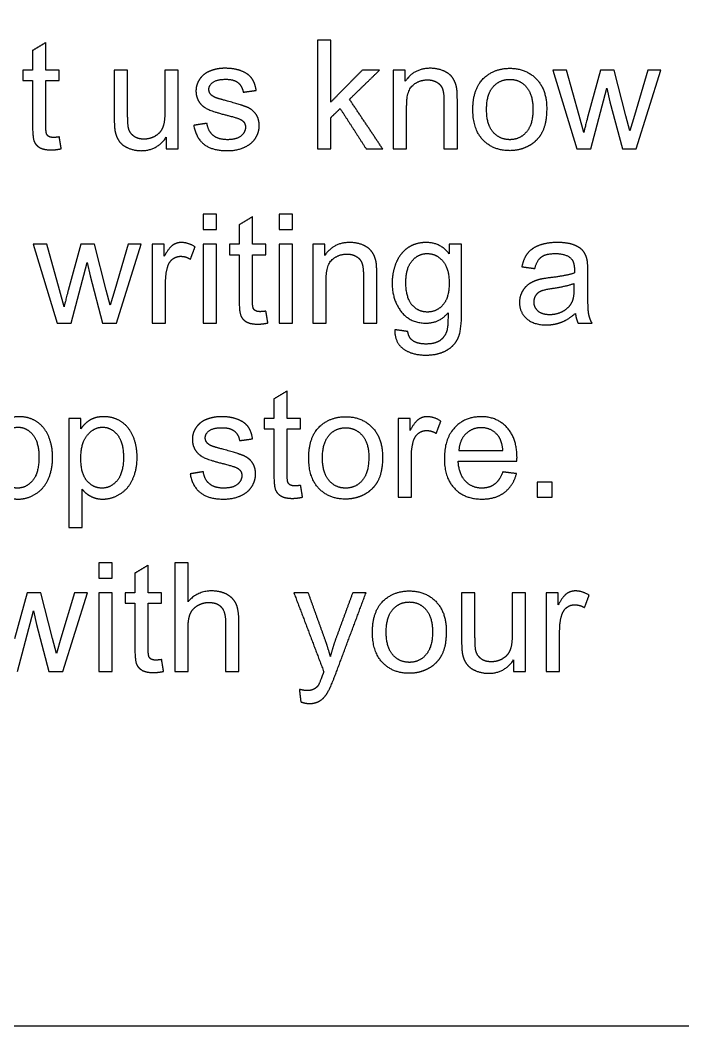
# Model space of a CAD drawing. Header units: millimetres. Extents: x -635 to 76, y -1320 to -500.
# Drawn here: x -464.9 to -421.3, y -1320.2 to -1254 of the extents above; entities that cross this region are included whole.
import ezdxf

# ---------------------------------------------------------------- set-up
doc = ezdxf.new("R2010")
doc.units = ezdxf.units.MM
doc.layers.add('Layer 01', color=12, linetype='Continuous', true_color=0xc80000)

msp = doc.modelspace()

# ---------------------------------------------------------------- linework, layer by layer
at = {"layer": 'Layer 01'}
for p, q in [((-454.527, -1257.324), (-455.406, -1257.324)), ((-455.406, -1257.324), (-455.406, -1260.103)), ((-454.527, -1262.511), (-454.527, -1257.324)), ((-439.577, -1257.324), (-440.368, -1257.324)), ((-440.368, -1257.324), (-440.368, -1262.511)), ((-439.577, -1258.062), (-439.577, -1257.324)), ((-428.964, -1257.324), (-429.872, -1257.324)), ((-429.872, -1257.324), (-428.285, -1262.511)), ((-428.138, -1260.318), (-428.964, -1257.324)), ((-426.736, -1257.324), (-427.562, -1260.362)), ((-425.833, -1257.324), (-426.736, -1257.324)), ((-425.056, -1260.333), (-425.833, -1257.324)), ((-423.61, -1257.324), (-424.499, -1260.323)), ((-424.377, -1262.511), (-422.756, -1257.324)), ((-422.756, -1257.324), (-423.61, -1257.324)), ((-427.366, -1262.511), (-426.316, -1258.521)), ((-426.316, -1258.521), (-426.116, -1259.405)), ((-426.116, -1259.405), (-425.291, -1262.511)), ((-439.489, -1262.511), (-439.489, -1259.678)), ((-427.83, -1261.432), (-428.138, -1260.318)), ((-424.797, -1261.324), (-425.056, -1260.333)), ((-424.499, -1260.323), (-424.797, -1261.324)), ((-455.314, -1261.749), (-455.314, -1262.511)), ((-455.314, -1262.511), (-454.527, -1262.511)), ((-440.368, -1262.511), (-439.489, -1262.511)), ((-428.285, -1262.511), (-427.366, -1262.511)), ((-425.291, -1262.511), (-424.377, -1262.511)), ((-463.169, -1268.788), (-464.078, -1268.788)), ((-464.078, -1268.788), (-462.491, -1273.975)), ((-462.344, -1271.782), (-463.169, -1268.788)), ((-460.942, -1268.788), (-461.768, -1271.826)), ((-460.039, -1268.788), (-460.942, -1268.788)), ((-459.262, -1271.797), (-460.039, -1268.788)), ((-457.816, -1268.788), (-458.705, -1271.787)), ((-458.583, -1273.975), (-456.962, -1268.788)), ((-456.962, -1268.788), (-457.816, -1268.788)), ((-455.443, -1268.788), (-456.234, -1268.788)), ((-456.234, -1268.788), (-456.234, -1273.975)), ((-455.443, -1269.574), (-455.443, -1268.788)), ((-444.878, -1268.788), (-445.67, -1268.788)), ((-445.67, -1268.788), (-445.67, -1273.975)), ((-444.878, -1269.526), (-444.878, -1268.788)), ((-461.572, -1273.975), (-460.522, -1269.985)), ((-460.522, -1269.985), (-460.322, -1270.869)), ((-460.322, -1270.869), (-459.497, -1273.975)), ((-455.355, -1273.975), (-455.355, -1271.259)), ((-444.79, -1273.975), (-444.79, -1271.142)), ((-462.036, -1272.896), (-462.344, -1271.782)), ((-459.003, -1272.788), (-459.262, -1271.797)), ((-458.705, -1271.787), (-459.003, -1272.788)), ((-462.491, -1273.975), (-461.572, -1273.975)), ((-459.497, -1273.975), (-458.583, -1273.975)), ((-456.234, -1273.975), (-455.355, -1273.975)), ((-445.67, -1273.975), (-444.79, -1273.975)), ((-460.93, -1280.252), (-461.731, -1280.252)), ((-461.731, -1280.252), (-461.731, -1287.427)), ((-460.93, -1280.926), (-460.93, -1280.252)), ((-439.264, -1280.252), (-440.055, -1280.252)), ((-440.055, -1280.252), (-440.055, -1285.439)), ((-439.264, -1281.039), (-439.264, -1280.252)), ((-439.176, -1285.439), (-439.176, -1282.724)), ((-460.852, -1287.427), (-460.852, -1284.902)), ((-440.055, -1285.439), (-439.176, -1285.439)), ((-461.731, -1287.427), (-460.852, -1287.427)), ((-453.878, -1289.743), (-454.757, -1289.743)), ((-454.757, -1289.743), (-454.757, -1296.903)), ((-453.878, -1292.312), (-453.878, -1289.743)), ((-464.477, -1291.716), (-465.302, -1294.754)), ((-463.573, -1291.716), (-464.477, -1291.716)), ((-462.796, -1294.725), (-463.573, -1291.716)), ((-461.351, -1291.716), (-462.24, -1294.715)), ((-462.117, -1296.903), (-460.496, -1291.716)), ((-460.496, -1291.716), (-461.351, -1291.716)), ((-431.665, -1291.716), (-432.544, -1291.716)), ((-432.544, -1291.716), (-432.544, -1294.495)), ((-431.665, -1296.903), (-431.665, -1291.716)), ((-429.506, -1291.716), (-430.297, -1291.716)), ((-430.297, -1291.716), (-430.297, -1296.903)), ((-429.506, -1292.503), (-429.506, -1291.716)), ((-465.107, -1296.903), (-464.056, -1292.913)), ((-464.056, -1292.913), (-463.856, -1293.797)), ((-463.856, -1293.797), (-463.031, -1296.903)), ((-453.878, -1296.903), (-453.878, -1294.066)), ((-429.418, -1296.903), (-429.418, -1294.188)), ((-462.537, -1295.716), (-462.796, -1294.725)), ((-462.24, -1294.715), (-462.537, -1295.716)), ((-432.451, -1296.141), (-432.451, -1296.903)), ((-463.031, -1296.903), (-462.117, -1296.903)), ((-454.757, -1296.903), (-453.878, -1296.903)), ((-432.451, -1296.903), (-431.665, -1296.903)), ((-430.297, -1296.903), (-429.418, -1296.903))]:
    msp.add_line(p, q, dxfattribs=at)
msp.add_lwpolyline([(-634.912, -1320.22), (75.95, -1320.22), (75.95, -504.37), (-634.912, -504.37)], close=True, dxfattribs=at)
for points in [[(-444.485, -1255.351), (-444.925, -1255.351), (-445.365, -1255.351)], [(-445.365, -1255.351), (-445.365, -1258.931), (-445.365, -1262.511)], [(-444.485, -1259.434), (-444.485, -1257.392), (-444.485, -1255.351)], [(-463.236, -1255.512), (-463.673, -1255.776), (-464.11, -1256.039)], [(-464.11, -1256.039), (-464.11, -1256.682), (-464.11, -1257.324)], [(-463.236, -1257.324), (-463.236, -1256.418), (-463.236, -1255.512)], [(-464.11, -1257.324), (-464.432, -1257.324), (-464.755, -1257.324)], [(-464.755, -1257.324), (-464.755, -1257.666), (-464.755, -1258.008)], [(-462.352, -1257.324), (-462.794, -1257.324), (-463.236, -1257.324)], [(-462.352, -1258.008), (-462.352, -1257.666), (-462.352, -1257.324)], [(-457.853, -1257.324), (-458.293, -1257.324), (-458.732, -1257.324)], [(-458.732, -1257.324), (-458.732, -1258.931), (-458.732, -1260.538)], [(-457.853, -1260.201), (-457.853, -1258.762), (-457.853, -1257.324)], [(-442.405, -1257.324), (-443.445, -1258.379), (-444.485, -1259.434)], [(-443.25, -1259.248), (-442.258, -1258.286), (-441.267, -1257.324)], [(-441.267, -1257.324), (-441.836, -1257.324), (-442.405, -1257.324)], [(-464.755, -1258.008), (-464.432, -1258.008), (-464.11, -1258.008)], [(-464.11, -1258.008), (-464.11, -1259.5), (-464.11, -1260.992)], [(-463.236, -1261.041), (-463.236, -1259.524), (-463.236, -1258.008)], [(-463.236, -1258.008), (-462.794, -1258.008), (-462.352, -1258.008)], [(-450.249, -1258.779), (-449.819, -1258.721), (-449.389, -1258.662)], [(-441.066, -1262.511), (-442.158, -1260.88), (-443.25, -1259.248)], [(-437.032, -1259.356), (-437.032, -1260.933), (-437.032, -1262.511)], [(-436.153, -1262.511), (-436.153, -1260.916), (-436.153, -1259.322)], [(-444.485, -1260.455), (-444.175, -1260.157), (-443.865, -1259.859)], [(-443.865, -1259.859), (-443.008, -1261.185), (-442.151, -1262.511)], [(-444.485, -1262.511), (-444.485, -1261.483), (-444.485, -1260.455)], [(-427.562, -1260.362), (-427.811, -1261.349), (-427.83, -1261.432)], [(-452.632, -1260.826), (-453.067, -1260.894), (-453.502, -1260.963)], [(-462.225, -1262.501), (-462.288, -1262.113), (-462.352, -1261.725)], [(-445.365, -1262.511), (-444.925, -1262.511), (-444.485, -1262.511)], [(-442.151, -1262.511), (-441.609, -1262.511), (-441.066, -1262.511)], [(-437.032, -1262.511), (-436.593, -1262.511), (-436.153, -1262.511)], [(-452.009, -1266.815), (-452.449, -1266.815), (-452.888, -1266.815)], [(-452.888, -1266.815), (-452.888, -1267.32), (-452.888, -1267.826)], [(-452.009, -1267.826), (-452.009, -1267.32), (-452.009, -1266.815)], [(-449.635, -1266.976), (-450.073, -1267.24), (-450.51, -1267.504)], [(-449.635, -1268.788), (-449.635, -1267.882), (-449.635, -1266.976)], [(-447.008, -1266.815), (-447.447, -1266.815), (-447.887, -1266.815)], [(-447.887, -1266.815), (-447.887, -1267.32), (-447.887, -1267.826)], [(-447.008, -1267.826), (-447.008, -1267.32), (-447.008, -1266.815)], [(-452.888, -1267.826), (-452.449, -1267.826), (-452.009, -1267.826)], [(-450.51, -1267.504), (-450.51, -1268.146), (-450.51, -1268.788)], [(-447.887, -1267.826), (-447.447, -1267.826), (-447.008, -1267.826)], [(-453.719, -1269.77), (-453.567, -1269.362), (-453.416, -1268.954)], [(-452.009, -1268.788), (-452.449, -1268.788), (-452.888, -1268.788)], [(-452.888, -1268.788), (-452.888, -1271.382), (-452.888, -1273.975)], [(-452.009, -1273.975), (-452.009, -1271.382), (-452.009, -1268.788)], [(-450.51, -1268.788), (-450.832, -1268.788), (-451.154, -1268.788)], [(-451.154, -1268.788), (-451.154, -1269.13), (-451.154, -1269.472)], [(-448.751, -1268.788), (-449.193, -1268.788), (-449.635, -1268.788)], [(-448.751, -1269.472), (-448.751, -1269.13), (-448.751, -1268.788)], [(-447.008, -1268.788), (-447.447, -1268.788), (-447.887, -1268.788)], [(-447.887, -1268.788), (-447.887, -1271.382), (-447.887, -1273.975)], [(-447.008, -1273.975), (-447.008, -1271.382), (-447.008, -1268.788)], [(-435.872, -1268.788), (-436.277, -1268.788), (-436.683, -1268.788)], [(-436.683, -1268.788), (-436.683, -1269.101), (-436.683, -1269.413)], [(-435.872, -1273.272), (-435.872, -1271.03), (-435.872, -1268.788)], [(-451.154, -1269.472), (-450.832, -1269.472), (-450.51, -1269.472)], [(-450.51, -1269.472), (-450.51, -1270.964), (-450.51, -1272.456)], [(-449.635, -1272.505), (-449.635, -1270.988), (-449.635, -1269.472)], [(-449.635, -1269.472), (-449.193, -1269.472), (-448.751, -1269.472)], [(-427.564, -1270.629), (-427.564, -1270.043), (-427.608, -1269.819)], [(-431.911, -1270.268), (-431.481, -1270.327), (-431.051, -1270.385)], [(-427.564, -1271.802), (-427.564, -1271.216), (-427.564, -1270.629)], [(-442.334, -1270.82), (-442.334, -1272.398), (-442.334, -1273.975)], [(-441.454, -1273.975), (-441.454, -1272.38), (-441.454, -1270.786)], [(-428.453, -1271.694), (-428.453, -1271.533), (-428.453, -1271.372)], [(-461.768, -1271.826), (-462.017, -1272.813), (-462.036, -1272.896)], [(-448.624, -1273.965), (-448.688, -1273.577), (-448.751, -1273.189)], [(-428.38, -1273.335), (-428.341, -1273.702), (-428.204, -1273.975)], [(-452.888, -1273.975), (-452.449, -1273.975), (-452.009, -1273.975)], [(-447.887, -1273.975), (-447.447, -1273.975), (-447.008, -1273.975)], [(-442.334, -1273.975), (-441.894, -1273.975), (-441.454, -1273.975)], [(-428.204, -1273.975), (-427.745, -1273.975), (-427.286, -1273.975)], [(-439.413, -1274.532), (-439.84, -1274.468), (-440.268, -1274.405)], [(-447.352, -1278.44), (-447.789, -1278.704), (-448.226, -1278.968)], [(-447.352, -1280.252), (-447.352, -1279.346), (-447.352, -1278.44)], [(-448.226, -1278.968), (-448.226, -1279.61), (-448.226, -1280.252)], [(-448.226, -1280.252), (-448.549, -1280.252), (-448.871, -1280.252)], [(-448.871, -1280.252), (-448.871, -1280.594), (-448.871, -1280.936)], [(-446.468, -1280.252), (-446.91, -1280.252), (-447.352, -1280.252)], [(-446.468, -1280.936), (-446.468, -1280.594), (-446.468, -1280.252)], [(-437.54, -1281.234), (-437.389, -1280.826), (-437.237, -1280.418)], [(-448.871, -1280.936), (-448.549, -1280.936), (-448.226, -1280.936)], [(-448.226, -1280.936), (-448.226, -1282.428), (-448.226, -1283.92)], [(-447.352, -1283.969), (-447.352, -1282.453), (-447.352, -1280.936)], [(-447.352, -1280.936), (-446.91, -1280.936), (-446.468, -1280.936)], [(-450.488, -1281.708), (-450.058, -1281.649), (-449.628, -1281.59)], [(-436.05, -1282.348), (-434.602, -1282.348), (-433.154, -1282.348)], [(-436.099, -1283.07), (-434.165, -1283.07), (-432.231, -1283.07)], [(-452.871, -1283.754), (-453.306, -1283.823), (-453.741, -1283.891)], [(-432.255, -1283.881), (-432.709, -1283.825), (-433.164, -1283.769)], [(-429.901, -1284.438), (-430.402, -1284.438), (-430.902, -1284.438)], [(-430.902, -1284.438), (-430.902, -1284.939), (-430.902, -1285.439)], [(-429.901, -1285.439), (-429.901, -1284.939), (-429.901, -1284.438)], [(-446.341, -1285.429), (-446.405, -1285.041), (-446.468, -1284.653)], [(-430.902, -1285.439), (-430.402, -1285.439), (-429.901, -1285.439)], [(-458.874, -1289.743), (-459.314, -1289.743), (-459.754, -1289.743)], [(-459.754, -1289.743), (-459.754, -1290.249), (-459.754, -1290.754)], [(-458.874, -1290.754), (-458.874, -1290.249), (-458.874, -1289.743)], [(-456.501, -1289.904), (-456.938, -1290.168), (-457.375, -1290.432)], [(-456.501, -1291.716), (-456.501, -1290.81), (-456.501, -1289.904)], [(-457.375, -1290.432), (-457.375, -1291.074), (-457.375, -1291.716)], [(-459.754, -1290.754), (-459.314, -1290.754), (-458.874, -1290.754)], [(-458.874, -1291.716), (-459.314, -1291.716), (-459.754, -1291.716)], [(-459.754, -1291.716), (-459.754, -1294.31), (-459.754, -1296.903)], [(-458.874, -1296.903), (-458.874, -1294.31), (-458.874, -1291.716)], [(-457.375, -1291.716), (-457.697, -1291.716), (-458.02, -1291.716)], [(-458.02, -1291.716), (-458.02, -1292.058), (-458.02, -1292.4)], [(-455.617, -1291.716), (-456.059, -1291.716), (-456.501, -1291.716)], [(-455.617, -1292.4), (-455.617, -1292.058), (-455.617, -1291.716)], [(-445.966, -1291.716), (-446.439, -1291.716), (-446.913, -1291.716)], [(-446.913, -1291.716), (-445.929, -1294.315), (-444.945, -1296.913)], [(-444.886, -1294.72), (-445.426, -1293.218), (-445.966, -1291.716)], [(-443.04, -1291.716), (-443.594, -1293.228), (-444.149, -1294.74)], [(-444.134, -1296.991), (-443.147, -1294.354), (-442.161, -1291.716)], [(-442.161, -1291.716), (-442.6, -1291.716), (-443.04, -1291.716)], [(-434.991, -1291.716), (-435.43, -1291.716), (-435.87, -1291.716)], [(-435.87, -1291.716), (-435.87, -1293.323), (-435.87, -1294.93)], [(-434.991, -1294.593), (-434.991, -1293.155), (-434.991, -1291.716)], [(-427.782, -1292.698), (-427.63, -1292.29), (-427.479, -1291.882)], [(-458.02, -1292.4), (-457.697, -1292.4), (-457.375, -1292.4)], [(-457.375, -1292.4), (-457.375, -1293.892), (-457.375, -1295.384)], [(-456.501, -1295.433), (-456.501, -1293.917), (-456.501, -1292.4)], [(-456.501, -1292.4), (-456.059, -1292.4), (-455.617, -1292.4)], [(-451.411, -1293.616), (-451.411, -1295.26), (-451.411, -1296.903)], [(-450.532, -1296.903), (-450.532, -1295.26), (-450.532, -1293.616)], [(-444.51, -1295.922), (-444.676, -1295.292), (-444.886, -1294.72)], [(-444.149, -1294.74), (-444.359, -1295.316), (-444.51, -1295.922)], [(-455.49, -1296.894), (-455.553, -1296.505), (-455.617, -1296.117)], [(-459.754, -1296.903), (-459.314, -1296.903), (-458.874, -1296.903)], [(-451.411, -1296.903), (-450.972, -1296.903), (-450.532, -1296.903)], [(-444.945, -1296.913), (-444.998, -1297.055), (-445.023, -1297.128)], [(-446.552, -1298.075), (-446.503, -1298.488), (-446.454, -1298.901)]]:
    msp.add_open_spline(points, degree=2, dxfattribs=at)
for points, knots in [([(-449.389, -1258.662), (-449.472, -1258.159), (-449.692, -1257.859), (-449.912, -1257.558), (-450.373, -1257.383), (-450.835, -1257.207), (-451.445, -1257.207), (-451.851, -1257.207), (-452.205, -1257.312), (-452.559, -1257.417), (-452.764, -1257.568), (-453.038, -1257.764), (-453.196, -1258.059), (-453.355, -1258.355), (-453.355, -1258.701), (-453.355, -1259.082), (-453.162, -1259.397), (-452.969, -1259.712), (-452.596, -1259.891), (-452.222, -1260.069), (-451.255, -1260.313), (-450.537, -1260.494), (-450.356, -1260.611), (-450.097, -1260.782), (-450.097, -1261.08), (-450.097, -1261.412), (-450.39, -1261.659), (-450.683, -1261.905), (-451.289, -1261.905), (-451.89, -1261.905), (-452.224, -1261.627), (-452.559, -1261.349), (-452.632, -1260.826)], [-32, -32, -32, -31, -31, -30, -30, -29, -29, -28, -28, -27, -27, -26, -26, -25, -25, -24, -24, -23, -23, -22, -22, -21, -21, -20, -20, -19, -19, -18, -18, -17, -17, -16, -16, -16]), ([(-436.153, -1259.322), (-436.153, -1258.711), (-436.202, -1258.467), (-436.28, -1258.091), (-436.475, -1257.817), (-436.671, -1257.544), (-437.064, -1257.375), (-437.457, -1257.207), (-437.926, -1257.207), (-439.005, -1257.207), (-439.577, -1258.062)], [-23, -23, -23, -22, -22, -21, -21, -20, -20, -19, -19, -18, -18, -18]), ([(-435.132, -1259.918), (-435.132, -1261.231), (-434.461, -1261.93), (-433.789, -1262.628), (-432.7, -1262.628), (-432.021, -1262.628), (-431.447, -1262.311), (-430.873, -1261.993), (-430.573, -1261.419), (-430.272, -1260.845), (-430.272, -1259.844), (-430.272, -1258.609), (-430.951, -1257.908), (-431.63, -1257.207), (-432.7, -1257.207), (-433.662, -1257.207), (-434.331, -1257.783), (-435.132, -1258.477), (-435.132, -1259.918)], [-9, -9, -9, -8, -8, -7, -7, -6, -6, -5, -5, -4, -4, -3, -3, -2, -2, -1, -1, 0, 0, 0]), ([(-452.061, -1259.141), (-452.29, -1259.048), (-452.398, -1258.906), (-452.505, -1258.77), (-452.505, -1258.599), (-452.505, -1258.33), (-452.246, -1258.13), (-451.987, -1257.93), (-451.382, -1257.93), (-450.869, -1257.93), (-450.588, -1258.154), (-450.307, -1258.379), (-450.249, -1258.779)], [-39, -39, -39, -38, -38, -37, -37, -36, -36, -35, -35, -34, -34, -33, -33, -33]), ([(-439.489, -1259.678), (-439.489, -1258.682), (-439.081, -1258.325), (-438.673, -1257.969), (-438.112, -1257.969), (-437.76, -1257.969), (-437.499, -1258.127), (-437.237, -1258.286), (-437.135, -1258.552), (-437.032, -1258.819), (-437.032, -1259.356)], [-31, -31, -31, -30, -30, -29, -29, -28, -28, -27, -27, -26, -26, -26]), ([(-434.229, -1259.918), (-434.229, -1260.914), (-433.794, -1261.41), (-433.359, -1261.905), (-432.7, -1261.905), (-432.045, -1261.905), (-431.611, -1261.407), (-431.176, -1260.909), (-431.176, -1259.888), (-431.176, -1258.926), (-431.613, -1258.43), (-432.05, -1257.935), (-432.7, -1257.935), (-433.359, -1257.935), (-433.794, -1258.428), (-434.229, -1258.921), (-434.229, -1259.918)], [0, 0, 0, 1, 1, 2, 2, 3, 3, 4, 4, 5, 5, 6, 6, 7, 7, 8, 8, 8]), ([(-453.502, -1260.963), (-453.355, -1261.788), (-452.825, -1262.208), (-452.295, -1262.628), (-451.284, -1262.628), (-450.674, -1262.628), (-450.19, -1262.416), (-449.707, -1262.203), (-449.45, -1261.815), (-449.194, -1261.427), (-449.194, -1260.987), (-449.194, -1260.538), (-449.404, -1260.235), (-449.614, -1259.932), (-449.982, -1259.773), (-450.351, -1259.615), (-451.284, -1259.366), (-451.929, -1259.19), (-452.061, -1259.141)], [-48, -48, -48, -47, -47, -46, -46, -45, -45, -44, -44, -43, -43, -42, -42, -41, -41, -40, -40, -39, -39, -39]), ([(-455.406, -1260.103), (-455.406, -1260.767), (-455.55, -1261.117), (-455.695, -1261.466), (-456.041, -1261.668), (-456.388, -1261.871), (-456.784, -1261.871), (-457.179, -1261.871), (-457.448, -1261.673), (-457.717, -1261.476), (-457.8, -1261.129), (-457.853, -1260.889), (-457.853, -1260.201)], [-15, -15, -15, -14, -14, -13, -13, -12, -12, -11, -11, -10, -10, -9, -9, -9]), ([(-458.732, -1260.538), (-458.732, -1261.099), (-458.679, -1261.358), (-458.601, -1261.744), (-458.408, -1262.01), (-458.215, -1262.277), (-457.817, -1262.452), (-457.419, -1262.628), (-456.96, -1262.628), (-455.919, -1262.628), (-455.314, -1261.749)], [-6, -6, -6, -5, -5, -4, -4, -3, -3, -2, -2, -1, -1, -1]), ([(-464.11, -1260.992), (-464.11, -1261.783), (-464.002, -1262.03), (-463.895, -1262.277), (-463.631, -1262.428), (-463.368, -1262.579), (-462.889, -1262.579), (-462.596, -1262.579), (-462.225, -1262.501)], [-5, -5, -5, -4, -4, -3, -3, -2, -2, -1, -1, -1]), ([(-462.352, -1261.725), (-462.591, -1261.759), (-462.737, -1261.759), (-462.933, -1261.759), (-463.038, -1261.695), (-463.143, -1261.632), (-463.189, -1261.524), (-463.236, -1261.417), (-463.236, -1261.041)], [-20, -20, -20, -19, -19, -18, -18, -17, -17, -16, -16, -16]), ([(-453.416, -1268.954), (-453.875, -1268.671), (-454.319, -1268.671), (-454.627, -1268.671), (-454.883, -1268.847), (-455.14, -1269.023), (-455.443, -1269.574)], [-12, -12, -12, -11, -11, -10, -10, -9, -9, -9]), ([(-441.454, -1270.786), (-441.454, -1270.175), (-441.503, -1269.931), (-441.581, -1269.555), (-441.777, -1269.281), (-441.972, -1269.008), (-442.365, -1268.839), (-442.759, -1268.671), (-443.227, -1268.671), (-444.307, -1268.671), (-444.878, -1269.526)], [-23, -23, -23, -22, -22, -21, -21, -20, -20, -19, -19, -18, -18, -18]), ([(-436.683, -1269.413), (-437.279, -1268.671), (-438.197, -1268.671), (-438.885, -1268.671), (-439.396, -1269.013), (-439.906, -1269.355), (-440.175, -1269.982), (-440.443, -1270.61), (-440.443, -1271.352), (-440.443, -1272.432), (-439.857, -1273.203), (-439.271, -1273.975), (-438.202, -1273.975), (-437.342, -1273.975), (-436.766, -1273.296)], [-21, -21, -21, -20, -20, -19, -19, -18, -18, -17, -17, -16, -16, -15, -15, -14, -14, -14]), ([(-427.608, -1269.819), (-427.686, -1269.457), (-427.881, -1269.22), (-428.077, -1268.983), (-428.492, -1268.827), (-428.907, -1268.671), (-429.571, -1268.671), (-430.24, -1268.671), (-430.748, -1268.854), (-431.256, -1269.037), (-431.525, -1269.377), (-431.794, -1269.716), (-431.911, -1270.268)], [-22, -22, -22, -21, -21, -20, -20, -19, -19, -18, -18, -17, -17, -16, -16, -16]), ([(-455.355, -1271.259), (-455.355, -1270.703), (-455.208, -1270.234), (-455.111, -1269.926), (-454.881, -1269.753), (-454.651, -1269.579), (-454.363, -1269.579), (-454.041, -1269.579), (-453.719, -1269.77)], [-17, -17, -17, -16, -16, -15, -15, -14, -14, -13, -13, -13]), ([(-444.79, -1271.142), (-444.79, -1270.146), (-444.383, -1269.789), (-443.975, -1269.433), (-443.413, -1269.433), (-443.061, -1269.433), (-442.8, -1269.592), (-442.539, -1269.75), (-442.436, -1270.016), (-442.334, -1270.283), (-442.334, -1270.82)], [-31, -31, -31, -30, -30, -29, -29, -28, -28, -27, -27, -26, -26, -26]), ([(-439.54, -1271.289), (-439.54, -1272.31), (-439.135, -1272.778), (-438.729, -1273.247), (-438.119, -1273.247), (-437.513, -1273.247), (-437.103, -1272.781), (-436.692, -1272.314), (-436.692, -1271.318), (-436.692, -1270.366), (-437.115, -1269.882), (-437.537, -1269.399), (-438.133, -1269.399), (-438.719, -1269.399), (-439.13, -1269.875), (-439.54, -1270.351), (-439.54, -1271.289)], [0, 0, 0, 1, 1, 2, 2, 3, 3, 4, 4, 5, 5, 6, 6, 7, 7, 8, 8, 8]), ([(-431.051, -1270.385), (-430.91, -1269.833), (-430.614, -1269.616), (-430.319, -1269.399), (-429.698, -1269.399), (-429.034, -1269.399), (-428.697, -1269.697), (-428.448, -1269.916), (-428.448, -1270.454), (-428.448, -1270.502), (-428.453, -1270.683)], [-15, -15, -15, -14, -14, -13, -13, -12, -12, -11, -11, -10, -10, -10]), ([(-428.453, -1270.683), (-428.956, -1270.859), (-430.021, -1270.986), (-430.543, -1271.049), (-430.802, -1271.118), (-431.154, -1271.216), (-431.435, -1271.406), (-431.715, -1271.596), (-431.889, -1271.912), (-432.062, -1272.227), (-432.062, -1272.608), (-432.062, -1273.257), (-431.603, -1273.675), (-431.144, -1274.092), (-430.289, -1274.092), (-429.772, -1274.092), (-429.32, -1273.921), (-428.868, -1273.75), (-428.38, -1273.335)], [-10, -10, -10, -9, -9, -8, -8, -7, -7, -6, -6, -5, -5, -4, -4, -3, -3, -2, -2, -1, -1, -1]), ([(-428.453, -1271.372), (-428.932, -1271.567), (-429.889, -1271.704), (-430.431, -1271.782), (-430.656, -1271.88), (-430.88, -1271.977), (-431.002, -1272.166), (-431.124, -1272.354), (-431.124, -1272.583), (-431.124, -1272.935), (-430.858, -1273.169), (-430.592, -1273.404), (-430.079, -1273.404), (-429.571, -1273.404), (-429.176, -1273.181), (-428.78, -1272.959), (-428.594, -1272.573), (-428.453, -1272.275), (-428.453, -1271.694)], [0, 0, 0, 1, 1, 2, 2, 3, 3, 4, 4, 5, 5, 6, 6, 7, 7, 8, 8, 9, 9, 9]), ([(-427.286, -1273.975), (-427.452, -1273.677), (-427.508, -1273.352), (-427.564, -1273.028), (-427.564, -1271.802)], [-26, -26, -26, -25, -25, -24, -24, -24]), ([(-450.51, -1272.456), (-450.51, -1273.247), (-450.402, -1273.494), (-450.295, -1273.741), (-450.031, -1273.892), (-449.767, -1274.043), (-449.289, -1274.043), (-448.996, -1274.043), (-448.624, -1273.965)], [-5, -5, -5, -4, -4, -3, -3, -2, -2, -1, -1, -1]), ([(-448.751, -1273.189), (-448.991, -1273.223), (-449.137, -1273.223), (-449.333, -1273.223), (-449.438, -1273.159), (-449.543, -1273.096), (-449.589, -1272.988), (-449.635, -1272.881), (-449.635, -1272.505)], [-20, -20, -20, -19, -19, -18, -18, -17, -17, -16, -16, -16]), ([(-440.268, -1274.405), (-440.287, -1275.245), (-439.716, -1275.663), (-439.144, -1276.08), (-438.216, -1276.08), (-437.435, -1276.08), (-436.9, -1275.787), (-436.365, -1275.494), (-436.119, -1274.989), (-435.872, -1274.483), (-435.872, -1273.272)], [-29, -29, -29, -28, -28, -27, -27, -26, -26, -25, -25, -24, -24, -24]), ([(-436.766, -1273.296), (-436.761, -1274.156), (-436.829, -1274.424), (-436.946, -1274.864), (-437.279, -1275.108), (-437.611, -1275.352), (-438.221, -1275.352), (-438.788, -1275.352), (-439.115, -1275.108), (-439.359, -1274.927), (-439.413, -1274.532)], [-14, -14, -14, -13, -13, -12, -12, -11, -11, -10, -10, -9, -9, -9]), ([(-466.415, -1284.902), (-466.19, -1285.185), (-465.841, -1285.371), (-465.492, -1285.556), (-465.052, -1285.556), (-464.452, -1285.556), (-463.907, -1285.217), (-463.362, -1284.878), (-463.077, -1284.24), (-462.791, -1283.603), (-462.791, -1282.807), (-462.791, -1282.064), (-463.05, -1281.441), (-463.309, -1280.819), (-463.817, -1280.477), (-464.325, -1280.135), (-464.989, -1280.135), (-465.497, -1280.135), (-465.853, -1280.333), (-466.21, -1280.531), (-466.493, -1280.926)], [-15, -15, -15, -14, -14, -13, -13, -12, -12, -11, -11, -10, -10, -9, -9, -8, -8, -7, -7, -6, -6, -5, -5, -5]), ([(-460.852, -1284.902), (-460.627, -1285.185), (-460.278, -1285.371), (-459.929, -1285.556), (-459.489, -1285.556), (-458.889, -1285.556), (-458.344, -1285.217), (-457.799, -1284.878), (-457.514, -1284.24), (-457.228, -1283.603), (-457.228, -1282.807), (-457.228, -1282.064), (-457.487, -1281.441), (-457.746, -1280.819), (-458.254, -1280.477), (-458.762, -1280.135), (-459.426, -1280.135), (-459.934, -1280.135), (-460.29, -1280.333), (-460.647, -1280.531), (-460.93, -1280.926)], [-15, -15, -15, -14, -14, -13, -13, -12, -12, -11, -11, -10, -10, -9, -9, -8, -8, -7, -7, -6, -6, -5, -5, -5]), ([(-449.628, -1281.59), (-449.711, -1281.087), (-449.931, -1280.787), (-450.151, -1280.487), (-450.612, -1280.311), (-451.074, -1280.135), (-451.684, -1280.135), (-452.09, -1280.135), (-452.444, -1280.24), (-452.798, -1280.345), (-453.003, -1280.496), (-453.277, -1280.692), (-453.435, -1280.987), (-453.594, -1281.283), (-453.594, -1281.63), (-453.594, -1282.01), (-453.401, -1282.326), (-453.208, -1282.641), (-452.835, -1282.819), (-452.461, -1282.997), (-451.494, -1283.241), (-450.776, -1283.422), (-450.595, -1283.539), (-450.336, -1283.71), (-450.336, -1284.008), (-450.336, -1284.34), (-450.629, -1284.587), (-450.923, -1284.834), (-451.528, -1284.834), (-452.129, -1284.834), (-452.463, -1284.555), (-452.798, -1284.277), (-452.871, -1283.754)], [-32, -32, -32, -31, -31, -30, -30, -29, -29, -28, -28, -27, -27, -26, -26, -25, -25, -24, -24, -23, -23, -22, -22, -21, -21, -20, -20, -19, -19, -18, -18, -17, -17, -16, -16, -16]), ([(-445.936, -1282.846), (-445.936, -1284.16), (-445.264, -1284.858), (-444.593, -1285.556), (-443.503, -1285.556), (-442.825, -1285.556), (-442.251, -1285.239), (-441.677, -1284.921), (-441.376, -1284.348), (-441.076, -1283.774), (-441.076, -1282.772), (-441.076, -1281.537), (-441.755, -1280.836), (-442.434, -1280.135), (-443.503, -1280.135), (-444.466, -1280.135), (-445.135, -1280.711), (-445.936, -1281.405), (-445.936, -1282.846)], [-9, -9, -9, -8, -8, -7, -7, -6, -6, -5, -5, -4, -4, -3, -3, -2, -2, -1, -1, 0, 0, 0]), ([(-437.237, -1280.418), (-437.696, -1280.135), (-438.141, -1280.135), (-438.448, -1280.135), (-438.705, -1280.311), (-438.961, -1280.487), (-439.264, -1281.039)], [-12, -12, -12, -11, -11, -10, -10, -9, -9, -9]), ([(-432.231, -1283.07), (-432.226, -1282.914), (-432.226, -1282.836), (-432.226, -1281.551), (-432.885, -1280.843), (-433.545, -1280.135), (-434.585, -1280.135), (-435.66, -1280.135), (-436.334, -1280.858), (-437.008, -1281.581), (-437.008, -1282.89), (-437.008, -1284.155), (-436.341, -1284.856), (-435.674, -1285.556), (-434.536, -1285.556), (-433.633, -1285.556), (-433.051, -1285.117), (-432.47, -1284.677), (-432.255, -1283.881)], [-14, -14, -14, -13, -13, -12, -12, -11, -11, -10, -10, -9, -9, -8, -8, -7, -7, -6, -6, -5, -5, -5]), ([(-466.498, -1282.875), (-466.498, -1283.876), (-466.093, -1284.355), (-465.687, -1284.834), (-465.111, -1284.834), (-464.525, -1284.834), (-464.107, -1284.338), (-463.69, -1283.842), (-463.69, -1282.802), (-463.69, -1281.81), (-464.098, -1281.317), (-464.505, -1280.824), (-465.072, -1280.824), (-465.634, -1280.824), (-466.066, -1281.349), (-466.498, -1281.874), (-466.498, -1282.875)], [0, 0, 0, 1, 1, 2, 2, 3, 3, 4, 4, 5, 5, 6, 6, 7, 7, 8, 8, 8]), ([(-460.935, -1282.875), (-460.935, -1283.876), (-460.53, -1284.355), (-460.124, -1284.834), (-459.548, -1284.834), (-458.962, -1284.834), (-458.544, -1284.338), (-458.127, -1283.842), (-458.127, -1282.802), (-458.127, -1281.81), (-458.534, -1281.317), (-458.942, -1280.824), (-459.509, -1280.824), (-460.071, -1280.824), (-460.503, -1281.349), (-460.935, -1281.874), (-460.935, -1282.875)], [0, 0, 0, 1, 1, 2, 2, 3, 3, 4, 4, 5, 5, 6, 6, 7, 7, 8, 8, 8]), ([(-452.3, -1282.069), (-452.529, -1281.976), (-452.637, -1281.835), (-452.744, -1281.698), (-452.744, -1281.527), (-452.744, -1281.258), (-452.485, -1281.058), (-452.227, -1280.858), (-451.621, -1280.858), (-451.108, -1280.858), (-450.827, -1281.083), (-450.546, -1281.307), (-450.488, -1281.708)], [-39, -39, -39, -38, -38, -37, -37, -36, -36, -35, -35, -34, -34, -33, -33, -33]), ([(-445.032, -1282.846), (-445.032, -1283.842), (-444.598, -1284.338), (-444.163, -1284.834), (-443.503, -1284.834), (-442.849, -1284.834), (-442.414, -1284.335), (-441.98, -1283.837), (-441.98, -1282.816), (-441.98, -1281.854), (-442.417, -1281.358), (-442.854, -1280.863), (-443.503, -1280.863), (-444.163, -1280.863), (-444.598, -1281.356), (-445.032, -1281.849), (-445.032, -1282.846)], [0, 0, 0, 1, 1, 2, 2, 3, 3, 4, 4, 5, 5, 6, 6, 7, 7, 8, 8, 8]), ([(-439.176, -1282.724), (-439.176, -1282.167), (-439.03, -1281.698), (-438.932, -1281.39), (-438.702, -1281.217), (-438.473, -1281.043), (-438.185, -1281.043), (-437.862, -1281.043), (-437.54, -1281.234)], [-17, -17, -17, -16, -16, -15, -15, -14, -14, -13, -13, -13]), ([(-433.154, -1282.348), (-433.213, -1281.693), (-433.486, -1281.366), (-433.906, -1280.858), (-434.575, -1280.858), (-435.181, -1280.858), (-435.594, -1281.263), (-436.006, -1281.669), (-436.05, -1282.348)], [1, 1, 1, 2, 2, 3, 3, 4, 4, 5, 5, 5]), ([(-453.741, -1283.891), (-453.594, -1284.716), (-453.064, -1285.136), (-452.534, -1285.556), (-451.523, -1285.556), (-450.913, -1285.556), (-450.429, -1285.344), (-449.946, -1285.131), (-449.689, -1284.743), (-449.433, -1284.355), (-449.433, -1283.915), (-449.433, -1283.466), (-449.643, -1283.163), (-449.853, -1282.86), (-450.222, -1282.702), (-450.59, -1282.543), (-451.523, -1282.294), (-452.168, -1282.118), (-452.3, -1282.069)], [-48, -48, -48, -47, -47, -46, -46, -45, -45, -44, -44, -43, -43, -42, -42, -41, -41, -40, -40, -39, -39, -39]), ([(-433.164, -1283.769), (-433.364, -1284.326), (-433.706, -1284.58), (-434.048, -1284.834), (-434.531, -1284.834), (-435.181, -1284.834), (-435.616, -1284.379), (-436.05, -1283.925), (-436.099, -1283.07)], [-19, -19, -19, -18, -18, -17, -17, -16, -16, -15, -15, -15]), ([(-448.226, -1283.92), (-448.226, -1284.711), (-448.119, -1284.958), (-448.012, -1285.205), (-447.748, -1285.356), (-447.484, -1285.508), (-447.005, -1285.508), (-446.712, -1285.508), (-446.341, -1285.429)], [-5, -5, -5, -4, -4, -3, -3, -2, -2, -1, -1, -1]), ([(-446.468, -1284.653), (-446.707, -1284.687), (-446.854, -1284.687), (-447.049, -1284.687), (-447.154, -1284.624), (-447.259, -1284.56), (-447.306, -1284.453), (-447.352, -1284.345), (-447.352, -1283.969)], [-20, -20, -20, -19, -19, -18, -18, -17, -17, -16, -16, -16]), ([(-450.532, -1293.616), (-450.532, -1292.854), (-450.715, -1292.454), (-450.899, -1292.053), (-451.323, -1291.826), (-451.748, -1291.599), (-452.325, -1291.599), (-453.262, -1291.599), (-453.878, -1292.312)], [-21, -21, -21, -20, -20, -19, -19, -18, -18, -17, -17, -17]), ([(-441.741, -1294.31), (-441.741, -1295.624), (-441.069, -1296.322), (-440.398, -1297.02), (-439.308, -1297.02), (-438.63, -1297.02), (-438.056, -1296.703), (-437.482, -1296.386), (-437.181, -1295.812), (-436.881, -1295.238), (-436.881, -1294.237), (-436.881, -1293.001), (-437.56, -1292.3), (-438.239, -1291.599), (-439.308, -1291.599), (-440.271, -1291.599), (-440.94, -1292.175), (-441.741, -1292.869), (-441.741, -1294.31)], [-9, -9, -9, -8, -8, -7, -7, -6, -6, -5, -5, -4, -4, -3, -3, -2, -2, -1, -1, 0, 0, 0]), ([(-427.479, -1291.882), (-427.938, -1291.599), (-428.383, -1291.599), (-428.69, -1291.599), (-428.947, -1291.775), (-429.203, -1291.951), (-429.506, -1292.503)], [-12, -12, -12, -11, -11, -10, -10, -9, -9, -9]), ([(-453.878, -1294.066), (-453.878, -1293.455), (-453.731, -1293.108), (-453.585, -1292.762), (-453.241, -1292.559), (-452.896, -1292.356), (-452.505, -1292.356), (-451.983, -1292.356), (-451.697, -1292.656), (-451.411, -1292.957), (-451.411, -1293.616)], [-29, -29, -29, -28, -28, -27, -27, -26, -26, -25, -25, -24, -24, -24]), ([(-440.837, -1294.31), (-440.837, -1295.306), (-440.402, -1295.802), (-439.968, -1296.298), (-439.308, -1296.298), (-438.654, -1296.298), (-438.219, -1295.799), (-437.785, -1295.301), (-437.785, -1294.28), (-437.785, -1293.318), (-438.222, -1292.823), (-438.659, -1292.327), (-439.308, -1292.327), (-439.968, -1292.327), (-440.402, -1292.82), (-440.837, -1293.313), (-440.837, -1294.31)], [0, 0, 0, 1, 1, 2, 2, 3, 3, 4, 4, 5, 5, 6, 6, 7, 7, 8, 8, 8]), ([(-429.418, -1294.188), (-429.418, -1293.631), (-429.271, -1293.162), (-429.174, -1292.854), (-428.944, -1292.681), (-428.715, -1292.508), (-428.427, -1292.508), (-428.104, -1292.508), (-427.782, -1292.698)], [-17, -17, -17, -16, -16, -15, -15, -14, -14, -13, -13, -13]), ([(-432.544, -1294.495), (-432.544, -1295.16), (-432.688, -1295.509), (-432.832, -1295.858), (-433.179, -1296.061), (-433.526, -1296.263), (-433.921, -1296.263), (-434.317, -1296.263), (-434.585, -1296.066), (-434.854, -1295.868), (-434.937, -1295.521), (-434.991, -1295.282), (-434.991, -1294.593)], [-15, -15, -15, -14, -14, -13, -13, -12, -12, -11, -11, -10, -10, -9, -9, -9]), ([(-435.87, -1294.93), (-435.87, -1295.492), (-435.816, -1295.751), (-435.738, -1296.136), (-435.545, -1296.403), (-435.352, -1296.669), (-434.954, -1296.845), (-434.556, -1297.02), (-434.097, -1297.02), (-433.057, -1297.02), (-432.451, -1296.141)], [-6, -6, -6, -5, -5, -4, -4, -3, -3, -2, -2, -1, -1, -1]), ([(-457.375, -1295.384), (-457.375, -1296.176), (-457.267, -1296.422), (-457.16, -1296.669), (-456.896, -1296.82), (-456.633, -1296.972), (-456.154, -1296.972), (-455.861, -1296.972), (-455.49, -1296.894)], [-5, -5, -5, -4, -4, -3, -3, -2, -2, -1, -1, -1]), ([(-455.617, -1296.117), (-455.856, -1296.151), (-456.002, -1296.151), (-456.198, -1296.151), (-456.303, -1296.088), (-456.408, -1296.024), (-456.454, -1295.917), (-456.501, -1295.809), (-456.501, -1295.433)], [-20, -20, -20, -19, -19, -18, -18, -17, -17, -16, -16, -16]), ([(-445.023, -1297.128), (-445.209, -1297.651), (-445.292, -1297.782), (-445.404, -1297.958), (-445.58, -1298.056), (-445.756, -1298.154), (-446.049, -1298.154), (-446.263, -1298.154), (-446.552, -1298.075)], [-17, -17, -17, -16, -16, -15, -15, -14, -14, -13, -13, -13]), ([(-446.454, -1298.901), (-446.141, -1299.008), (-445.887, -1299.008), (-445.467, -1299.008), (-445.165, -1298.806), (-444.862, -1298.603), (-444.627, -1298.168), (-444.451, -1297.846), (-444.134, -1296.991)], [-30, -30, -30, -29, -29, -28, -28, -27, -27, -26, -26, -26])]:
    msp.add_open_spline(points, degree=2, knots=knots, dxfattribs=at)

doc.saveas('drawing.dxf')
